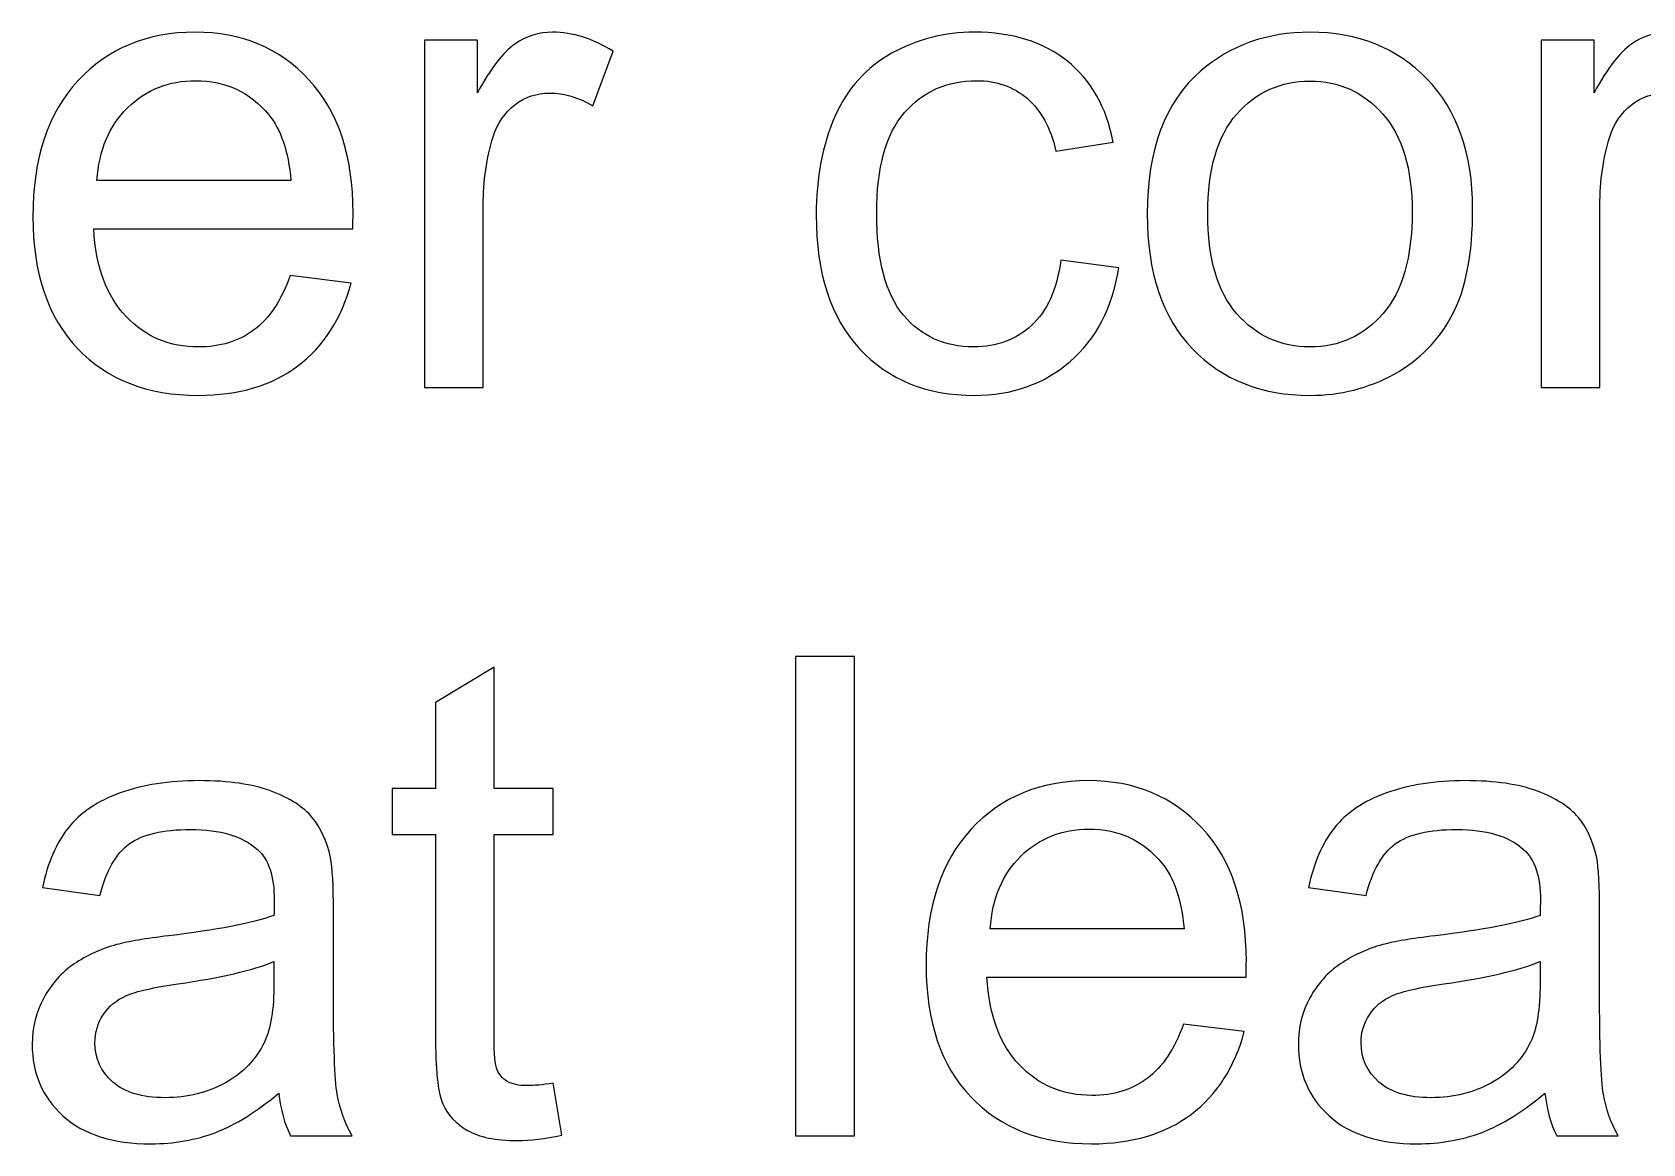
# Model space of a CAD drawing. Header units: millimetres. Extents: x -1420 to -489, y -454 to 898.
# Drawn here: x -1215.94 to -1195.58, y -384.37 to -370.32 of the extents above; entities that cross this region are included whole.
import ezdxf

# ---------------------------------------------------------------- set-up
doc = ezdxf.new("R2010")
doc.units = ezdxf.units.MM
doc.header["$MEASUREMENT"] = 0
doc.layers.add('Layer 1', color=7, linetype='Continuous')

msp = doc.modelspace()

# ---------------------------------------------------------------- linework, layer by layer
at = {"layer": 'Layer 1', "color": 250}
for points, knots in [([(-1212.6786, -373.3964), (-1212.6786, -373.3964), (-1211.9096, -373.4909), (-1211.9096, -373.4909), (-1211.9096, -373.4909), (-1212.0309, -373.9411), (-1212.2553, -374.2896), (-1212.5827, -374.538), (-1212.5827, -374.538), (-1212.9115, -374.7849), (-1213.3306, -374.9091), (-1213.84, -374.9091), (-1213.84, -374.9091), (-1214.482, -374.9091), (-1214.9915, -374.7115), (-1215.3668, -374.3164), (-1215.3668, -374.3164), (-1215.7436, -373.9213), (-1215.9313, -373.3667), (-1215.9313, -372.6527), (-1215.9313, -372.6527), (-1215.9313, -371.9133), (-1215.7408, -371.3404), (-1215.3612, -370.9326), (-1215.3612, -370.9326), (-1214.9802, -370.5247), (-1214.4877, -370.3201), (-1213.8809, -370.3201), (-1213.8809, -370.3201), (-1213.2939, -370.3201), (-1212.8141, -370.5205), (-1212.443, -370.9199), (-1212.443, -370.9199), (-1212.0704, -371.3192), (-1211.8842, -371.8822), (-1211.8842, -372.6061), (-1211.8842, -372.6061), (-1211.8842, -372.6513), (-1211.8856, -372.7176), (-1211.8884, -372.8051), (-1211.8884, -372.8051), (-1211.8884, -372.8051), (-1215.1622, -372.8051), (-1215.1622, -372.8051), (-1215.1622, -372.8051), (-1215.1354, -373.2877), (-1214.9985, -373.6574), (-1214.753, -373.9128), (-1214.753, -373.9128), (-1214.5074, -374.1697), (-1214.2026, -374.2981), (-1213.8357, -374.2981), (-1213.8357, -374.2981), (-1213.5634, -374.2981), (-1213.3306, -374.2261), (-1213.1372, -374.0822), (-1213.1372, -374.0822), (-1212.9439, -373.9396), (-1212.7915, -373.711), (-1212.6786, -373.3964)], [0, 0, 0, 0, 0.0625, 0.0625, 0.0625, 0.0625, 0.125, 0.125, 0.125, 0.125, 0.1875, 0.1875, 0.1875, 0.1875, 0.25, 0.25, 0.25, 0.25, 0.3125, 0.3125, 0.3125, 0.3125, 0.375, 0.375, 0.375, 0.375, 0.4375, 0.4375, 0.4375, 0.4375, 0.5, 0.5, 0.5, 0.5, 0.5625, 0.5625, 0.5625, 0.5625, 0.625, 0.625, 0.625, 0.625, 0.6875, 0.6875, 0.6875, 0.6875, 0.75, 0.75, 0.75, 0.75, 0.8125, 0.8125, 0.8125, 0.8125, 0.875, 0.875, 0.875, 0.875, 1, 1, 1, 1]), ([(-1210.9825, -374.8103), (-1210.9825, -374.8103), (-1210.9825, -370.4203), (-1210.9825, -370.4203), (-1210.9825, -370.4203), (-1210.9825, -370.4203), (-1210.3136, -370.4203), (-1210.3136, -370.4203), (-1210.3136, -370.4203), (-1210.3136, -370.4203), (-1210.3136, -371.085), (-1210.3136, -371.085), (-1210.3136, -371.085), (-1210.1429, -370.7745), (-1209.9848, -370.5685), (-1209.8395, -370.4697), (-1209.8395, -370.4697), (-1209.6955, -370.3709), (-1209.5361, -370.3201), (-1209.3625, -370.3201), (-1209.3625, -370.3201), (-1209.1113, -370.3201), (-1208.8573, -370.4006), (-1208.5977, -370.56), (-1208.5977, -370.56), (-1208.5977, -370.56), (-1208.8545, -371.2515), (-1208.8545, -371.2515), (-1208.8545, -371.2515), (-1209.0351, -371.1428), (-1209.2172, -371.0892), (-1209.3992, -371.0892), (-1209.3992, -371.0892), (-1209.5629, -371.0892), (-1209.7082, -371.1386), (-1209.838, -371.2359), (-1209.838, -371.2359), (-1209.9679, -371.3347), (-1210.0596, -371.4702), (-1210.1146, -371.6438), (-1210.1146, -371.6438), (-1210.1979, -371.9076), (-1210.2388, -372.1969), (-1210.2388, -372.5116), (-1210.2388, -372.5116), (-1210.2388, -372.5116), (-1210.2388, -374.8103), (-1210.2388, -374.8103), (-1210.2388, -374.8103), (-1210.2388, -374.8103), (-1210.9825, -374.8103), (-1210.9825, -374.8103)], [0, 0, 0, 0, 0.0714286, 0.0714286, 0.0714286, 0.0714286, 0.1428571, 0.1428571, 0.1428571, 0.1428571, 0.2142857, 0.2142857, 0.2142857, 0.2142857, 0.2857143, 0.2857143, 0.2857143, 0.2857143, 0.3571429, 0.3571429, 0.3571429, 0.3571429, 0.4285714, 0.4285714, 0.4285714, 0.4285714, 0.5, 0.5, 0.5, 0.5, 0.5714286, 0.5714286, 0.5714286, 0.5714286, 0.6428571, 0.6428571, 0.6428571, 0.6428571, 0.7142857, 0.7142857, 0.7142857, 0.7142857, 0.7857143, 0.7857143, 0.7857143, 0.7857143, 0.8571429, 0.8571429, 0.8571429, 0.8571429, 1, 1, 1, 1]), ([(-1202.9377, -373.2016), (-1202.9377, -373.2016), (-1202.2068, -373.2976), (-1202.2068, -373.2976), (-1202.2068, -373.2976), (-1202.2858, -373.8014), (-1202.4904, -374.1965), (-1202.8206, -374.4815), (-1202.8206, -374.4815), (-1203.1494, -374.7666), (-1203.5544, -374.9091), (-1204.0342, -374.9091), (-1204.0342, -374.9091), (-1204.6339, -374.9091), (-1205.1179, -374.7129), (-1205.482, -374.3206), (-1205.482, -374.3206), (-1205.8475, -373.9284), (-1206.0309, -373.3653), (-1206.0309, -372.6315), (-1206.0309, -372.6315), (-1206.0309, -372.1574), (-1205.9519, -371.7425), (-1205.7952, -371.3869), (-1205.7952, -371.3869), (-1205.6372, -371.0313), (-1205.3987, -370.7646), (-1205.077, -370.5868), (-1205.077, -370.5868), (-1204.7567, -370.409), (-1204.4067, -370.3201), (-1204.0299, -370.3201), (-1204.0299, -370.3201), (-1203.553, -370.3201), (-1203.1621, -370.4415), (-1202.8601, -370.6828), (-1202.8601, -370.6828), (-1202.5567, -370.9241), (-1202.362, -371.2656), (-1202.2759, -371.7101), (-1202.2759, -371.7101), (-1202.2759, -371.7101), (-1202.9998, -371.8216), (-1202.9998, -371.8216), (-1202.9998, -371.8216), (-1203.069, -371.5266), (-1203.1903, -371.3051), (-1203.3653, -371.1555), (-1203.3653, -371.1555), (-1203.5403, -371.0073), (-1203.7519, -370.9326), (-1204.0003, -370.9326), (-1204.0003, -370.9326), (-1204.3757, -370.9326), (-1204.6805, -371.0666), (-1204.9147, -371.3361), (-1204.9147, -371.3361), (-1205.149, -371.6042), (-1205.2661, -372.029), (-1205.2661, -372.6104), (-1205.2661, -372.6104), (-1205.2661, -373.2002), (-1205.1532, -373.6292), (-1204.926, -373.8973), (-1204.926, -373.8973), (-1204.7002, -374.164), (-1204.4053, -374.2981), (-1204.0412, -374.2981), (-1204.0412, -374.2981), (-1203.7491, -374.2981), (-1203.5064, -374.2078), (-1203.3103, -374.0285), (-1203.3103, -374.0285), (-1203.1141, -373.8493), (-1202.9899, -373.5742), (-1202.9377, -373.2016)], [0, 0, 0, 0, 0.05, 0.05, 0.05, 0.05, 0.1, 0.1, 0.1, 0.1, 0.15, 0.15, 0.15, 0.15, 0.2, 0.2, 0.2, 0.2, 0.25, 0.25, 0.25, 0.25, 0.3, 0.3, 0.3, 0.3, 0.35, 0.35, 0.35, 0.35, 0.4, 0.4, 0.4, 0.4, 0.45, 0.45, 0.45, 0.45, 0.5, 0.5, 0.5, 0.5, 0.55, 0.55, 0.55, 0.55, 0.6, 0.6, 0.6, 0.6, 0.65, 0.65, 0.65, 0.65, 0.7, 0.7, 0.7, 0.7, 0.75, 0.75, 0.75, 0.75, 0.8, 0.8, 0.8, 0.8, 0.85, 0.85, 0.85, 0.85, 0.9, 0.9, 0.9, 0.9, 1, 1, 1, 1]), ([(-1201.8469, -372.6146), (-1201.8469, -371.8018), (-1201.6211, -371.1993), (-1201.1681, -370.8084), (-1201.1681, -370.8084), (-1200.7914, -370.4838), (-1200.3313, -370.3201), (-1199.7881, -370.3201), (-1199.7881, -370.3201), (-1199.1841, -370.3201), (-1198.6902, -370.5177), (-1198.3078, -370.9142), (-1198.3078, -370.9142), (-1197.924, -371.3093), (-1197.7335, -371.8554), (-1197.7335, -372.5525), (-1197.7335, -372.5525), (-1197.7335, -373.1184), (-1197.8181, -373.5629), (-1197.9875, -373.886), (-1197.9875, -373.886), (-1198.1568, -374.2106), (-1198.4038, -374.4618), (-1198.7269, -374.641), (-1198.7269, -374.641), (-1199.0515, -374.8202), (-1199.4042, -374.9091), (-1199.7881, -374.9091), (-1199.7881, -374.9091), (-1200.4019, -374.9091), (-1200.8986, -374.7129), (-1201.2782, -374.3178), (-1201.2782, -374.3178), (-1201.6578, -373.9241), (-1201.8469, -373.3568), (-1201.8469, -372.6146)], [0, 0, 0, 0, 0.1, 0.1, 0.1, 0.1, 0.2, 0.2, 0.2, 0.2, 0.3, 0.3, 0.3, 0.3, 0.4, 0.4, 0.4, 0.4, 0.5, 0.5, 0.5, 0.5, 0.6, 0.6, 0.6, 0.6, 0.7, 0.7, 0.7, 0.7, 0.8, 0.8, 0.8, 0.8, 1, 1, 1, 1]), ([(-1196.8685, -374.8103), (-1196.8685, -374.8103), (-1196.8685, -370.4203), (-1196.8685, -370.4203), (-1196.8685, -370.4203), (-1196.8685, -370.4203), (-1196.1996, -370.4203), (-1196.1996, -370.4203), (-1196.1996, -370.4203), (-1196.1996, -370.4203), (-1196.1996, -371.085), (-1196.1996, -371.085), (-1196.1996, -371.085), (-1196.0289, -370.7745), (-1195.8708, -370.5685), (-1195.7255, -370.4697), (-1195.7255, -370.4697), (-1195.5815, -370.3709), (-1195.4221, -370.3201), (-1195.2485, -370.3201), (-1195.2485, -370.3201), (-1194.9973, -370.3201), (-1194.7433, -370.4006), (-1194.4837, -370.56), (-1194.4837, -370.56), (-1194.4837, -370.56), (-1194.7405, -371.2515), (-1194.7405, -371.2515), (-1194.7405, -371.2515), (-1194.9211, -371.1428), (-1195.1032, -371.0892), (-1195.2852, -371.0892), (-1195.2852, -371.0892), (-1195.4489, -371.0892), (-1195.5942, -371.1386), (-1195.724, -371.2359), (-1195.724, -371.2359), (-1195.8539, -371.3347), (-1195.9456, -371.4702), (-1196.0006, -371.6438), (-1196.0006, -371.6438), (-1196.0839, -371.9076), (-1196.1248, -372.1969), (-1196.1248, -372.5116), (-1196.1248, -372.5116), (-1196.1248, -372.5116), (-1196.1248, -374.8103), (-1196.1248, -374.8103), (-1196.1248, -374.8103), (-1196.1248, -374.8103), (-1196.8685, -374.8103), (-1196.8685, -374.8103)], [0, 0, 0, 0, 0.0714286, 0.0714286, 0.0714286, 0.0714286, 0.1428571, 0.1428571, 0.1428571, 0.1428571, 0.2142857, 0.2142857, 0.2142857, 0.2142857, 0.2857143, 0.2857143, 0.2857143, 0.2857143, 0.3571429, 0.3571429, 0.3571429, 0.3571429, 0.4285714, 0.4285714, 0.4285714, 0.4285714, 0.5, 0.5, 0.5, 0.5, 0.5714286, 0.5714286, 0.5714286, 0.5714286, 0.6428571, 0.6428571, 0.6428571, 0.6428571, 0.7142857, 0.7142857, 0.7142857, 0.7142857, 0.7857143, 0.7857143, 0.7857143, 0.7857143, 0.8571429, 0.8571429, 0.8571429, 0.8571429, 1, 1, 1, 1]), ([(-1215.1213, -372.1927), (-1215.1213, -372.1927), (-1212.6702, -372.1927), (-1212.6702, -372.1927), (-1212.6702, -372.1927), (-1212.7026, -371.8244), (-1212.7972, -371.5464), (-1212.951, -371.3629), (-1212.951, -371.3629), (-1213.188, -371.0765), (-1213.4957, -370.9326), (-1213.8724, -370.9326), (-1213.8724, -370.9326), (-1214.2139, -370.9326), (-1214.5018, -371.0469), (-1214.7346, -371.2755), (-1214.7346, -371.2755), (-1214.9675, -371.5041), (-1215.0959, -371.8103), (-1215.1213, -372.1927)], [0, 0, 0, 0, 0.1666667, 0.1666667, 0.1666667, 0.1666667, 0.3333333, 0.3333333, 0.3333333, 0.3333333, 0.5, 0.5, 0.5, 0.5, 0.6666667, 0.6666667, 0.6666667, 0.6666667, 1, 1, 1, 1]), ([(-1201.0821, -372.6146), (-1201.0821, -373.1776), (-1200.9593, -373.5982), (-1200.7138, -373.8776), (-1200.7138, -373.8776), (-1200.4682, -374.1584), (-1200.1592, -374.2981), (-1199.7881, -374.2981), (-1199.7881, -374.2981), (-1199.4184, -374.2981), (-1199.1107, -374.157), (-1198.8652, -373.8761), (-1198.8652, -373.8761), (-1198.6211, -373.5953), (-1198.4983, -373.1663), (-1198.4983, -372.5906), (-1198.4983, -372.5906), (-1198.4983, -372.0473), (-1198.6211, -371.6353), (-1198.868, -371.3559), (-1198.868, -371.3559), (-1199.115, -371.0765), (-1199.4212, -370.9368), (-1199.7881, -370.9368), (-1199.7881, -370.9368), (-1200.1592, -370.9368), (-1200.4682, -371.0765), (-1200.7138, -371.3545), (-1200.7138, -371.3545), (-1200.9593, -371.6325), (-1201.0821, -372.053), (-1201.0821, -372.6146)], [0, 0, 0, 0, 0.1111111, 0.1111111, 0.1111111, 0.1111111, 0.2222222, 0.2222222, 0.2222222, 0.2222222, 0.3333333, 0.3333333, 0.3333333, 0.3333333, 0.4444444, 0.4444444, 0.4444444, 0.4444444, 0.5555556, 0.5555556, 0.5555556, 0.5555556, 0.6666667, 0.6666667, 0.6666667, 0.6666667, 0.7777778, 0.7777778, 0.7777778, 0.7777778, 1, 1, 1, 1]), ([(-1206.2906, -384.269), (-1206.2906, -384.269), (-1206.2906, -378.2083), (-1206.2906, -378.2083), (-1206.2906, -378.2083), (-1206.2906, -378.2083), (-1205.547, -378.2083), (-1205.547, -378.2083), (-1205.547, -378.2083), (-1205.547, -378.2083), (-1205.547, -384.269), (-1205.547, -384.269), (-1205.547, -384.269), (-1205.547, -384.269), (-1206.2906, -384.269), (-1206.2906, -384.269)], [0, 0, 0, 0, 0.2, 0.2, 0.2, 0.2, 0.4, 0.4, 0.4, 0.4, 0.6, 0.6, 0.6, 0.6, 1, 1, 1, 1]), ([(-1209.3541, -383.603), (-1209.3541, -383.603), (-1209.2469, -384.2605), (-1209.2469, -384.2605), (-1209.2469, -384.2605), (-1209.4557, -384.3043), (-1209.6434, -384.3269), (-1209.8085, -384.3269), (-1209.8085, -384.3269), (-1210.0794, -384.3269), (-1210.2883, -384.2845), (-1210.4378, -384.1984), (-1210.4378, -384.1984), (-1210.586, -384.1138), (-1210.6904, -384.0009), (-1210.7511, -383.8612), (-1210.7511, -383.8612), (-1210.8118, -383.7229), (-1210.8428, -383.4294), (-1210.8428, -382.9835), (-1210.8428, -382.9835), (-1210.8428, -382.9835), (-1210.8428, -380.4576), (-1210.8428, -380.4576), (-1210.8428, -380.4576), (-1210.8428, -380.4576), (-1211.3889, -380.4576), (-1211.3889, -380.4576), (-1211.3889, -380.4576), (-1211.3889, -380.4576), (-1211.3889, -379.879), (-1211.3889, -379.879), (-1211.3889, -379.879), (-1211.3889, -379.879), (-1210.8428, -379.879), (-1210.8428, -379.879), (-1210.8428, -379.879), (-1210.8428, -379.879), (-1210.8428, -378.791), (-1210.8428, -378.791), (-1210.8428, -378.791), (-1210.8428, -378.791), (-1210.102, -378.3451), (-1210.102, -378.3451), (-1210.102, -378.3451), (-1210.102, -378.3451), (-1210.102, -379.879), (-1210.102, -379.879), (-1210.102, -379.879), (-1210.102, -379.879), (-1209.3541, -379.879), (-1209.3541, -379.879), (-1209.3541, -379.879), (-1209.3541, -379.879), (-1209.3541, -380.4576), (-1209.3541, -380.4576), (-1209.3541, -380.4576), (-1209.3541, -380.4576), (-1210.102, -380.4576), (-1210.102, -380.4576), (-1210.102, -380.4576), (-1210.102, -380.4576), (-1210.102, -383.0244), (-1210.102, -383.0244), (-1210.102, -383.0244), (-1210.102, -383.2375), (-1210.0893, -383.3729), (-1210.0639, -383.4336), (-1210.0639, -383.4336), (-1210.0371, -383.4943), (-1209.9947, -383.5423), (-1209.9355, -383.579), (-1209.9355, -383.579), (-1209.8762, -383.6142), (-1209.7915, -383.6326), (-1209.6815, -383.6326), (-1209.6815, -383.6326), (-1209.5982, -383.6326), (-1209.4896, -383.6227), (-1209.3541, -383.603)], [0, 0, 0, 0, 0.047619, 0.047619, 0.047619, 0.047619, 0.0952381, 0.0952381, 0.0952381, 0.0952381, 0.1428571, 0.1428571, 0.1428571, 0.1428571, 0.1904762, 0.1904762, 0.1904762, 0.1904762, 0.2380952, 0.2380952, 0.2380952, 0.2380952, 0.2857143, 0.2857143, 0.2857143, 0.2857143, 0.3333333, 0.3333333, 0.3333333, 0.3333333, 0.3809524, 0.3809524, 0.3809524, 0.3809524, 0.4285714, 0.4285714, 0.4285714, 0.4285714, 0.4761905, 0.4761905, 0.4761905, 0.4761905, 0.5238095, 0.5238095, 0.5238095, 0.5238095, 0.5714286, 0.5714286, 0.5714286, 0.5714286, 0.6190476, 0.6190476, 0.6190476, 0.6190476, 0.6666667, 0.6666667, 0.6666667, 0.6666667, 0.7142857, 0.7142857, 0.7142857, 0.7142857, 0.7619048, 0.7619048, 0.7619048, 0.7619048, 0.8095238, 0.8095238, 0.8095238, 0.8095238, 0.8571429, 0.8571429, 0.8571429, 0.8571429, 0.9047619, 0.9047619, 0.9047619, 0.9047619, 1, 1, 1, 1]), ([(-1212.8226, -383.7271), (-1213.0992, -383.9614), (-1213.3645, -384.1265), (-1213.6185, -384.2238), (-1213.6185, -384.2238), (-1213.8739, -384.3198), (-1214.1477, -384.3678), (-1214.4398, -384.3678), (-1214.4398, -384.3678), (-1214.9224, -384.3678), (-1215.2921, -384.2507), (-1215.5517, -384.015), (-1215.5517, -384.015), (-1215.81, -383.7793), (-1215.9398, -383.4774), (-1215.9398, -383.1119), (-1215.9398, -383.1119), (-1215.9398, -382.896), (-1215.8918, -382.6998), (-1215.793, -382.522), (-1215.793, -382.522), (-1215.6957, -382.3442), (-1215.5673, -382.2017), (-1215.4092, -382.0945), (-1215.4092, -382.0945), (-1215.2498, -381.9872), (-1215.072, -381.9054), (-1214.873, -381.8503), (-1214.873, -381.8503), (-1214.7276, -381.8122), (-1214.5075, -381.7741), (-1214.2126, -381.7389), (-1214.2126, -381.7389), (-1213.6114, -381.6669), (-1213.1684, -381.5822), (-1212.8847, -381.482), (-1212.8847, -381.482), (-1212.8819, -381.3804), (-1212.8805, -381.3155), (-1212.8805, -381.2887), (-1212.8805, -381.2887), (-1212.8805, -380.9853), (-1212.951, -380.7708), (-1213.0922, -380.6481), (-1213.0922, -380.6481), (-1213.2812, -380.4787), (-1213.5649, -380.3955), (-1213.9388, -380.3955), (-1213.9388, -380.3955), (-1214.2888, -380.3955), (-1214.547, -380.4562), (-1214.7149, -380.5789), (-1214.7149, -380.5789), (-1214.8815, -380.7017), (-1215.0042, -380.919), (-1215.0847, -381.2309), (-1215.0847, -381.2309), (-1215.0847, -381.2309), (-1215.8114, -381.1307), (-1215.8114, -381.1307), (-1215.8114, -381.1307), (-1215.7451, -380.8202), (-1215.6364, -380.5676), (-1215.4854, -380.3771), (-1215.4854, -380.3771), (-1215.3344, -380.1852), (-1215.1143, -380.0371), (-1214.8278, -379.934), (-1214.8278, -379.934), (-1214.5414, -379.831), (-1214.2098, -379.7788), (-1213.8316, -379.7788), (-1213.8316, -379.7788), (-1213.4562, -379.7788), (-1213.1528, -379.824), (-1212.9186, -379.9115), (-1212.9186, -379.9115), (-1212.6843, -380.0004), (-1212.5122, -380.1104), (-1212.4007, -380.2445), (-1212.4007, -380.2445), (-1212.2906, -380.3786), (-1212.2144, -380.5465), (-1212.1693, -380.7511), (-1212.1693, -380.7511), (-1212.1453, -380.8781), (-1212.1326, -381.1067), (-1212.1326, -381.4369), (-1212.1326, -381.4369), (-1212.1326, -381.4369), (-1212.1326, -382.4289), (-1212.1326, -382.4289), (-1212.1326, -382.4289), (-1212.1326, -383.1218), (-1212.1171, -383.5592), (-1212.0846, -383.7412), (-1212.0846, -383.7412), (-1212.0536, -383.9247), (-1211.9901, -384.1011), (-1211.8969, -384.269), (-1211.8969, -384.269), (-1211.8969, -384.269), (-1212.6745, -384.269), (-1212.6745, -384.269), (-1212.6745, -384.269), (-1212.7507, -384.1152), (-1212.8015, -383.9346), (-1212.8226, -383.7271)], [0, 0, 0, 0, 0.0357143, 0.0357143, 0.0357143, 0.0357143, 0.0714286, 0.0714286, 0.0714286, 0.0714286, 0.1071429, 0.1071429, 0.1071429, 0.1071429, 0.1428571, 0.1428571, 0.1428571, 0.1428571, 0.1785714, 0.1785714, 0.1785714, 0.1785714, 0.2142857, 0.2142857, 0.2142857, 0.2142857, 0.25, 0.25, 0.25, 0.25, 0.2857143, 0.2857143, 0.2857143, 0.2857143, 0.3214286, 0.3214286, 0.3214286, 0.3214286, 0.3571429, 0.3571429, 0.3571429, 0.3571429, 0.3928571, 0.3928571, 0.3928571, 0.3928571, 0.4285714, 0.4285714, 0.4285714, 0.4285714, 0.4642857, 0.4642857, 0.4642857, 0.4642857, 0.5, 0.5, 0.5, 0.5, 0.5357143, 0.5357143, 0.5357143, 0.5357143, 0.5714286, 0.5714286, 0.5714286, 0.5714286, 0.6071429, 0.6071429, 0.6071429, 0.6071429, 0.6428571, 0.6428571, 0.6428571, 0.6428571, 0.6785714, 0.6785714, 0.6785714, 0.6785714, 0.7142857, 0.7142857, 0.7142857, 0.7142857, 0.75, 0.75, 0.75, 0.75, 0.7857143, 0.7857143, 0.7857143, 0.7857143, 0.8214286, 0.8214286, 0.8214286, 0.8214286, 0.8571429, 0.8571429, 0.8571429, 0.8571429, 0.8928571, 0.8928571, 0.8928571, 0.8928571, 0.9285714, 0.9285714, 0.9285714, 0.9285714, 1, 1, 1, 1]), ([(-1201.3884, -382.8551), (-1201.3884, -382.8551), (-1200.6194, -382.9496), (-1200.6194, -382.9496), (-1200.6194, -382.9496), (-1200.7407, -383.3998), (-1200.9651, -383.7483), (-1201.2925, -383.9967), (-1201.2925, -383.9967), (-1201.6213, -384.2436), (-1202.0404, -384.3678), (-1202.5498, -384.3678), (-1202.5498, -384.3678), (-1203.1918, -384.3678), (-1203.7013, -384.1702), (-1204.0766, -383.7751), (-1204.0766, -383.7751), (-1204.4534, -383.38), (-1204.6411, -382.8254), (-1204.6411, -382.1114), (-1204.6411, -382.1114), (-1204.6411, -381.372), (-1204.4506, -380.7991), (-1204.071, -380.3913), (-1204.071, -380.3913), (-1203.69, -379.9834), (-1203.1975, -379.7788), (-1202.5907, -379.7788), (-1202.5907, -379.7788), (-1202.0037, -379.7788), (-1201.5239, -379.9792), (-1201.1528, -380.3786), (-1201.1528, -380.3786), (-1200.7802, -380.7779), (-1200.594, -381.3409), (-1200.594, -382.0648), (-1200.594, -382.0648), (-1200.594, -382.11), (-1200.5954, -382.1763), (-1200.5982, -382.2638), (-1200.5982, -382.2638), (-1200.5982, -382.2638), (-1203.872, -382.2638), (-1203.872, -382.2638), (-1203.872, -382.2638), (-1203.8452, -382.7464), (-1203.7083, -383.1161), (-1203.4628, -383.3715), (-1203.4628, -383.3715), (-1203.2172, -383.6284), (-1202.9124, -383.7568), (-1202.5455, -383.7568), (-1202.5455, -383.7568), (-1202.2732, -383.7568), (-1202.0404, -383.6848), (-1201.847, -383.5409), (-1201.847, -383.5409), (-1201.6537, -383.3983), (-1201.5013, -383.1697), (-1201.3884, -382.8551)], [0, 0, 0, 0, 0.0625, 0.0625, 0.0625, 0.0625, 0.125, 0.125, 0.125, 0.125, 0.1875, 0.1875, 0.1875, 0.1875, 0.25, 0.25, 0.25, 0.25, 0.3125, 0.3125, 0.3125, 0.3125, 0.375, 0.375, 0.375, 0.375, 0.4375, 0.4375, 0.4375, 0.4375, 0.5, 0.5, 0.5, 0.5, 0.5625, 0.5625, 0.5625, 0.5625, 0.625, 0.625, 0.625, 0.625, 0.6875, 0.6875, 0.6875, 0.6875, 0.75, 0.75, 0.75, 0.75, 0.8125, 0.8125, 0.8125, 0.8125, 0.875, 0.875, 0.875, 0.875, 1, 1, 1, 1]), ([(-1196.8192, -383.7271), (-1197.0958, -383.9614), (-1197.3611, -384.1265), (-1197.6151, -384.2238), (-1197.6151, -384.2238), (-1197.8705, -384.3198), (-1198.1443, -384.3678), (-1198.4364, -384.3678), (-1198.4364, -384.3678), (-1198.919, -384.3678), (-1199.2887, -384.2507), (-1199.5483, -384.015), (-1199.5483, -384.015), (-1199.8066, -383.7793), (-1199.9364, -383.4774), (-1199.9364, -383.1119), (-1199.9364, -383.1119), (-1199.9364, -382.896), (-1199.8884, -382.6998), (-1199.7896, -382.522), (-1199.7896, -382.522), (-1199.6923, -382.3442), (-1199.5639, -382.2017), (-1199.4058, -382.0945), (-1199.4058, -382.0945), (-1199.2464, -381.9872), (-1199.0686, -381.9054), (-1198.8696, -381.8503), (-1198.8696, -381.8503), (-1198.7242, -381.8122), (-1198.5041, -381.7741), (-1198.2092, -381.7389), (-1198.2092, -381.7389), (-1197.608, -381.6669), (-1197.165, -381.5822), (-1196.8813, -381.482), (-1196.8813, -381.482), (-1196.8785, -381.3804), (-1196.8771, -381.3155), (-1196.8771, -381.2887), (-1196.8771, -381.2887), (-1196.8771, -380.9853), (-1196.9476, -380.7708), (-1197.0888, -380.6481), (-1197.0888, -380.6481), (-1197.2778, -380.4787), (-1197.5615, -380.3955), (-1197.9354, -380.3955), (-1197.9354, -380.3955), (-1198.2854, -380.3955), (-1198.5436, -380.4562), (-1198.7115, -380.5789), (-1198.7115, -380.5789), (-1198.8781, -380.7017), (-1199.0008, -380.919), (-1199.0813, -381.2309), (-1199.0813, -381.2309), (-1199.0813, -381.2309), (-1199.808, -381.1307), (-1199.808, -381.1307), (-1199.808, -381.1307), (-1199.7417, -380.8202), (-1199.633, -380.5676), (-1199.482, -380.3771), (-1199.482, -380.3771), (-1199.331, -380.1852), (-1199.1109, -380.0371), (-1198.8244, -379.934), (-1198.8244, -379.934), (-1198.538, -379.831), (-1198.2064, -379.7788), (-1197.8282, -379.7788), (-1197.8282, -379.7788), (-1197.4528, -379.7788), (-1197.1494, -379.824), (-1196.9152, -379.9115), (-1196.9152, -379.9115), (-1196.6809, -380.0004), (-1196.5088, -380.1104), (-1196.3973, -380.2445), (-1196.3973, -380.2445), (-1196.2872, -380.3786), (-1196.211, -380.5465), (-1196.1659, -380.7511), (-1196.1659, -380.7511), (-1196.1419, -380.8781), (-1196.1292, -381.1067), (-1196.1292, -381.4369), (-1196.1292, -381.4369), (-1196.1292, -381.4369), (-1196.1292, -382.4289), (-1196.1292, -382.4289), (-1196.1292, -382.4289), (-1196.1292, -383.1218), (-1196.1137, -383.5592), (-1196.0812, -383.7412), (-1196.0812, -383.7412), (-1196.0502, -383.9247), (-1195.9867, -384.1011), (-1195.8935, -384.269), (-1195.8935, -384.269), (-1195.8935, -384.269), (-1196.6711, -384.269), (-1196.6711, -384.269), (-1196.6711, -384.269), (-1196.7473, -384.1152), (-1196.7981, -383.9346), (-1196.8192, -383.7271)], [0, 0, 0, 0, 0.0357143, 0.0357143, 0.0357143, 0.0357143, 0.0714286, 0.0714286, 0.0714286, 0.0714286, 0.1071429, 0.1071429, 0.1071429, 0.1071429, 0.1428571, 0.1428571, 0.1428571, 0.1428571, 0.1785714, 0.1785714, 0.1785714, 0.1785714, 0.2142857, 0.2142857, 0.2142857, 0.2142857, 0.25, 0.25, 0.25, 0.25, 0.2857143, 0.2857143, 0.2857143, 0.2857143, 0.3214286, 0.3214286, 0.3214286, 0.3214286, 0.3571429, 0.3571429, 0.3571429, 0.3571429, 0.3928571, 0.3928571, 0.3928571, 0.3928571, 0.4285714, 0.4285714, 0.4285714, 0.4285714, 0.4642857, 0.4642857, 0.4642857, 0.4642857, 0.5, 0.5, 0.5, 0.5, 0.5357143, 0.5357143, 0.5357143, 0.5357143, 0.5714286, 0.5714286, 0.5714286, 0.5714286, 0.6071429, 0.6071429, 0.6071429, 0.6071429, 0.6428571, 0.6428571, 0.6428571, 0.6428571, 0.6785714, 0.6785714, 0.6785714, 0.6785714, 0.7142857, 0.7142857, 0.7142857, 0.7142857, 0.75, 0.75, 0.75, 0.75, 0.7857143, 0.7857143, 0.7857143, 0.7857143, 0.8214286, 0.8214286, 0.8214286, 0.8214286, 0.8571429, 0.8571429, 0.8571429, 0.8571429, 0.8928571, 0.8928571, 0.8928571, 0.8928571, 0.9285714, 0.9285714, 0.9285714, 0.9285714, 1, 1, 1, 1]), ([(-1203.8311, -381.6514), (-1203.8311, -381.6514), (-1201.38, -381.6514), (-1201.38, -381.6514), (-1201.38, -381.6514), (-1201.4124, -381.2831), (-1201.507, -381.0051), (-1201.6608, -380.8216), (-1201.6608, -380.8216), (-1201.8978, -380.5352), (-1202.2055, -380.3913), (-1202.5822, -380.3913), (-1202.5822, -380.3913), (-1202.9237, -380.3913), (-1203.2116, -380.5056), (-1203.4444, -380.7342), (-1203.4444, -380.7342), (-1203.6773, -380.9628), (-1203.8057, -381.269), (-1203.8311, -381.6514)], [0, 0, 0, 0, 0.1666667, 0.1666667, 0.1666667, 0.1666667, 0.3333333, 0.3333333, 0.3333333, 0.3333333, 0.5, 0.5, 0.5, 0.5, 0.6666667, 0.6666667, 0.6666667, 0.6666667, 1, 1, 1, 1]), ([(-1212.8847, -382.0648), (-1213.1557, -382.1763), (-1213.5606, -382.2694), (-1214.0997, -382.3471), (-1214.0997, -382.3471), (-1214.4059, -382.3908), (-1214.6232, -382.4402), (-1214.7488, -382.4952), (-1214.7488, -382.4952), (-1214.8758, -382.5503), (-1214.9746, -382.6307), (-1215.0423, -382.7379), (-1215.0423, -382.7379), (-1215.1115, -382.8438), (-1215.1467, -382.9609), (-1215.1467, -383.0907), (-1215.1467, -383.0907), (-1215.1467, -383.2897), (-1215.0705, -383.4548), (-1214.921, -383.5874), (-1214.921, -383.5874), (-1214.7714, -383.7187), (-1214.5512, -383.785), (-1214.262, -383.785), (-1214.262, -383.785), (-1213.9755, -383.785), (-1213.7201, -383.7229), (-1213.4971, -383.5973), (-1213.4971, -383.5973), (-1213.2742, -383.4717), (-1213.1091, -383.2996), (-1213.0047, -383.0823), (-1213.0047, -383.0823), (-1212.9242, -382.9143), (-1212.8847, -382.666), (-1212.8847, -382.3386), (-1212.8847, -382.3386), (-1212.8847, -382.3386), (-1212.8847, -382.0648), (-1212.8847, -382.0648)], [0, 0, 0, 0, 0.0909091, 0.0909091, 0.0909091, 0.0909091, 0.1818182, 0.1818182, 0.1818182, 0.1818182, 0.2727273, 0.2727273, 0.2727273, 0.2727273, 0.3636364, 0.3636364, 0.3636364, 0.3636364, 0.4545455, 0.4545455, 0.4545455, 0.4545455, 0.5454545, 0.5454545, 0.5454545, 0.5454545, 0.6363636, 0.6363636, 0.6363636, 0.6363636, 0.7272727, 0.7272727, 0.7272727, 0.7272727, 0.8181818, 0.8181818, 0.8181818, 0.8181818, 1, 1, 1, 1]), ([(-1196.8813, -382.0648), (-1197.1523, -382.1763), (-1197.5572, -382.2694), (-1198.0963, -382.3471), (-1198.0963, -382.3471), (-1198.4025, -382.3908), (-1198.6198, -382.4402), (-1198.7454, -382.4952), (-1198.7454, -382.4952), (-1198.8724, -382.5503), (-1198.9712, -382.6307), (-1199.0389, -382.7379), (-1199.0389, -382.7379), (-1199.1081, -382.8438), (-1199.1433, -382.9609), (-1199.1433, -383.0907), (-1199.1433, -383.0907), (-1199.1433, -383.2897), (-1199.0671, -383.4548), (-1198.9176, -383.5874), (-1198.9176, -383.5874), (-1198.768, -383.7187), (-1198.5478, -383.785), (-1198.2586, -383.785), (-1198.2586, -383.785), (-1197.9721, -383.785), (-1197.7167, -383.7229), (-1197.4937, -383.5973), (-1197.4937, -383.5973), (-1197.2708, -383.4717), (-1197.1057, -383.2996), (-1197.0013, -383.0823), (-1197.0013, -383.0823), (-1196.9208, -382.9143), (-1196.8813, -382.666), (-1196.8813, -382.3386), (-1196.8813, -382.3386), (-1196.8813, -382.3386), (-1196.8813, -382.0648), (-1196.8813, -382.0648)], [0, 0, 0, 0, 0.0909091, 0.0909091, 0.0909091, 0.0909091, 0.1818182, 0.1818182, 0.1818182, 0.1818182, 0.2727273, 0.2727273, 0.2727273, 0.2727273, 0.3636364, 0.3636364, 0.3636364, 0.3636364, 0.4545455, 0.4545455, 0.4545455, 0.4545455, 0.5454545, 0.5454545, 0.5454545, 0.5454545, 0.6363636, 0.6363636, 0.6363636, 0.6363636, 0.7272727, 0.7272727, 0.7272727, 0.7272727, 0.8181818, 0.8181818, 0.8181818, 0.8181818, 1, 1, 1, 1])]:
    msp.add_open_spline(points, degree=3, knots=knots, dxfattribs=at)

doc.saveas('drawing.dxf')
